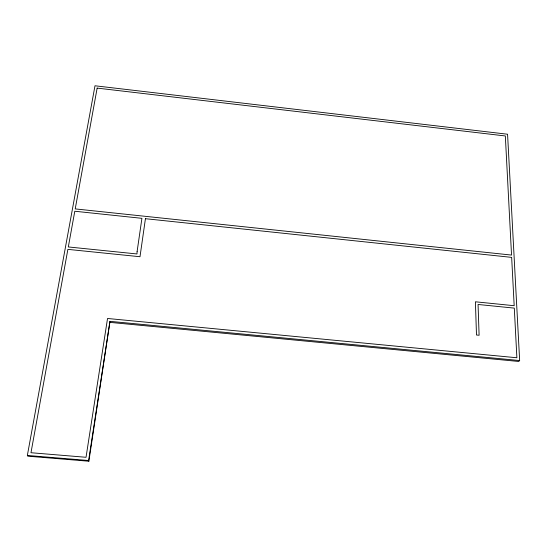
<?xml version="1.0" encoding="UTF-8"?>
<svg xmlns="http://www.w3.org/2000/svg" width="547" height="547" viewBox="0 0 547 547"><rect width="100%" height="100%" fill="white"/><g stroke="black" fill="none" stroke-linecap="round" stroke-linejoin="round"><path stroke-width="0.82" d="M88.867 461.224L88.614 460.512L109.974 321.342L519.65 360.555L507.568 134.227L94.993 85.776L27.35 455.453L27.788 456.184L88.867 461.224L109.974 321.342M519.65 360.555L518.727 361.464L110.152 322.395M27.35 455.453L88.614 460.512M137.106 251.531L136.969 253.958L68.32 246.943L74.795 211.238L141.919 218.328L137.106 251.531M145.434 218.697L139.998 256.728L67.876 249.37L30.974 452.725L86.029 457.285L107.533 318.477L516.888 357.759L514.303 308.125L478.064 304.474L479.104 335.256L476.485 335.003L475.411 301.794L514.18 305.711L511.657 257.377L145.434 218.697M97.147 88.101L75.219 208.906L511.541 255.08L505.332 135.964L97.147 88.101"/></g></svg>
